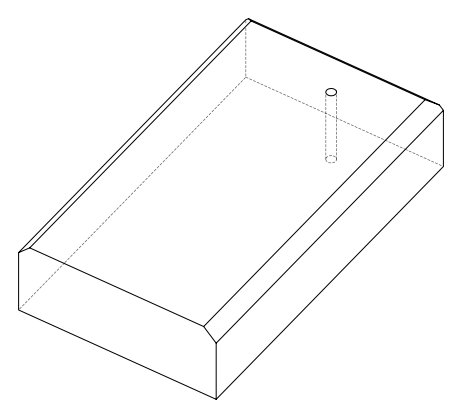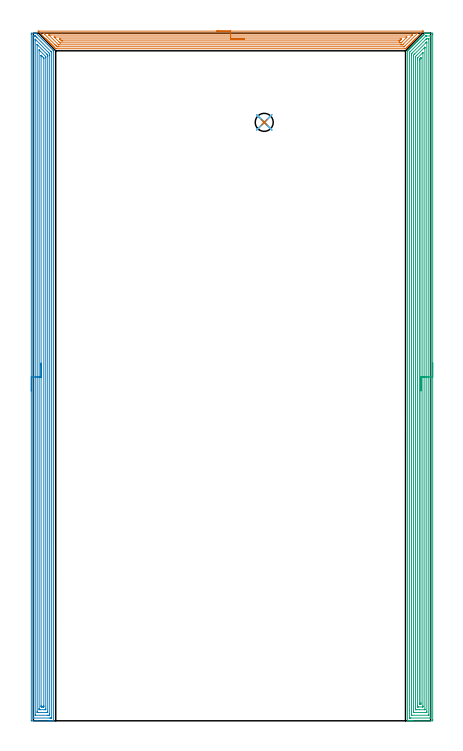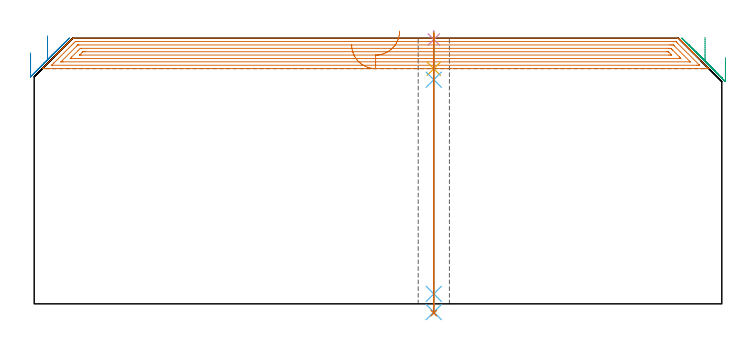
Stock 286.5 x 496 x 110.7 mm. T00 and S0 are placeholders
(PLAN: 7 operations, 4 tool changes, 63.6 min)
(1 AREA_MILL | FG_CHAMFER_SURFACE | UGT0205_001 | 10.85 min | 23007 mm3)
(2 AREA_MILL_1 | FG_CHAMFER_SURFACE_1 | UGT0205_001 | 23.87 min | 63342 mm3)
(3 AREA_MILL_2 | FG_CHAMFER_SURFACE_2 | UGT0205_001 | 27.78 min | 80186 mm3)
(4 SPOT_DRILL | STEP1HOLE | NXT0321_9005460120000 | 0.03 min | 1 mm3)
(5 DRILL_BLIND_HOLE_INTO_CENTER | STEP1HOLE | NXT0301_056 | 0.06 min | 617 mm3)
(6 GUN_DRILL_THROUGH_HOLE | STEP1HOLE | UGT0307_005 | 0.54 min | 5346 mm3)
(7 DRILL_TO_ENLARGE_THROUGH_HOLE | STEP1HOLE | NXT0301_101 | 0.47 min | 8668 mm3)
(TOOL UGT0205_001 | Chamfer Mill 20 x 3 x 45 deg. | D20 FL50 Z2)
(TOOL NXT0321_9005460120000 | NC Spot Drill, 142deg, 12mm, Carbide, Uncoated | D12 PA142 FL30 Z2)
(TOOL NXT0301_056 | Carbide Drill 8.5mm [860.1-0850-026A1-MM 2214] | D8.5 PA140 FL47 Z2)
(TOOL UGT0307_005 | Gun Drill 8.3 mm | D8.3 PA130 FL24 Z1)
(TOOL NXT0301_101 | Carbide Drill 13mm [860.1-1300-104A1-MM 2214] | D13 PA140 FL123 Z2)
(OP 1 AREA_MILL)
G17 G21 G94 G90
T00 M6
G54
G17 G0 G90 X132.25 Y497.4 S1061 M3
G43 Z120.7 H0
Z108.
G94 G1 X132.288 Z107.128 F250.
X132.402 Z106.264
X132.591 Z105.412
X132.853 Z104.58
X133.187 Z103.774
X133.59 Z103.
X134.058 Z102.264
X134.59 Z101.572
X135.179 Z100.929
X135.822 Z100.34
X136.514 Z99.809
X137.25 Z99.34
X138.024 Z98.937
X138.83 Z98.603
X139.662 Z98.341
X140.514 Z98.152
X141.378 Z98.038
X142.25 Z98.
X280.881
X281.096 Y497.398 Z97.998
X281.098 Z97.999
X280.627 Y496.927 Z98.473
X280.534 Y496.833 Z98.565
X280.502 Y496.801 Z98.598
X275.789 Y492.088 Z103.309
X275.745 Y492.044 Z103.355
X275.536 Y491.836 Z103.563
X275.493 Y491.791 Z103.606
X275.447 Y491.747 Z103.652
X275.24 Y491.54 Z103.859
X275.196 Y491.495 Z103.902
X275.15 Y491.449 Z103.949
X274.945 Y491.244 Z104.155
X274.9 Y491.198 Z104.199
X274.853 Y491.152 Z104.247
X274.649 Y490.948 Z104.451
X274.603 Y490.902 Z104.495
X274.555 Y490.855 Z104.544
X274.353 Y490.653 Z104.746
X274.306 Y490.605 Z104.792
X274.258 Y490.558 Z104.841
X274.057 Y490.357 Z105.042
X274.01 Y490.309 Z105.088
X273.961 Y490.26 Z105.139
X273.761 Y490.061 Z105.338
X273.713 Y490.012 Z105.385
X273.663 Y489.963 Z105.436
X273.465 Y489.765 Z105.634
X273.417 Y489.715 Z105.682
X273.366 Y489.666 Z105.733
X273.17 Y489.469 Z105.93
X273.12 Y489.419 Z105.978
X273.069 Y489.368 Z106.031
X272.874 Y489.173 Z106.226
X272.824 Y489.122 Z106.275
X272.771 Y489.071 Z106.328
X272.578 Y488.878 Z106.521
X272.527 Y488.826 Z106.571
X272.474 Y488.774 Z106.625
X272.282 Y488.582 Z106.817
X272.231 Y488.529 Z106.868
X272.177 Y488.476 Z106.923
X271.986 Y488.286 Z107.113
X271.934 Y488.233 Z107.164
X271.879 Y488.179 Z107.22
X271.691 Y487.99 Z107.409
X271.637 Y487.936 Z107.461
X271.582 Y487.882 Z107.517
X271.395 Y487.694 Z107.705
X271.341 Y487.639 Z107.757
X271.285 Y487.584 Z107.815
X271.099 Y487.398 Z108.001
X271.044 Y487.343 Z108.054
X270.988 Y487.287 Z108.112
X270.803 Y487.103 Z108.296
X270.748 Y487.046 Z108.35
X270.69 Y486.99 Z108.409
X270.507 Y486.807 Z108.592
X270.451 Y486.75 Z108.647
X270.393 Y486.692 Z108.707
X270.211 Y486.511 Z108.888
X270.155 Y486.453 Z108.943
X270.096 Y486.395 Z109.004
X269.916 Y486.215 Z109.184
X269.858 Y486.157 Z109.24
X269.798 Y486.098 Z109.301
X269.62 Y485.919 Z109.48
X269.562 Y485.86 Z109.537
X269.501 Y485.801 Z109.598
X269.324 Y485.624 Z109.775
X269.265 Y485.564 Z109.833
X269.204 Y485.503 Z109.896
X269.028 Y485.328 Z110.071
X268.968 Y485.267 Z110.13
X268.511 Y484.81 Z110.588
X268.403 Y484.705 Z110.691
X268.014 Y484.7 Z110.7
X16.485
X16.097 Y484.705 Z110.691
X15.989 Y484.81 Z110.588
X15.532 Y485.267 Z110.13
X15.472 Y485.328 Z110.071
X15.296 Y485.503 Z109.896
X15.235 Y485.564 Z109.833
X15.176 Y485.624 Z109.775
X14.999 Y485.8 Z109.599
X14.938 Y485.86 Z109.537
X14.88 Y485.919 Z109.48
X14.702 Y486.098 Z109.301
X14.642 Y486.157 Z109.24
X14.584 Y486.215 Z109.184
X14.404 Y486.395 Z109.004
X14.345 Y486.453 Z108.943
X14.289 Y486.511 Z108.888
X14.107 Y486.692 Z108.707
X14.049 Y486.75 Z108.647
X13.993 Y486.807 Z108.592
X13.81 Y486.99 Z108.409
X13.752 Y487.046 Z108.35
X13.697 Y487.103 Z108.296
X13.512 Y487.287 Z108.112
X13.456 Y487.343 Z108.054
X13.401 Y487.399 Z108.
X13.215 Y487.584 Z107.815
X13.159 Y487.639 Z107.757
X13.105 Y487.694 Z107.705
X12.918 Y487.882 Z107.517
X12.863 Y487.936 Z107.461
X12.809 Y487.99 Z107.409
X12.621 Y488.179 Z107.22
X12.566 Y488.233 Z107.164
X12.514 Y488.286 Z107.113
X12.323 Y488.476 Z106.923
X12.269 Y488.529 Z106.868
X12.218 Y488.582 Z106.817
X12.026 Y488.774 Z106.625
X11.973 Y488.826 Z106.571
X11.922 Y488.878 Z106.521
X11.729 Y489.071 Z106.328
X11.676 Y489.122 Z106.275
X11.626 Y489.173 Z106.226
X11.431 Y489.368 Z106.031
X11.38 Y489.419 Z105.978
X11.33 Y489.469 Z105.93
X11.134 Y489.666 Z105.733
X11.083 Y489.715 Z105.682
X11.034 Y489.765 Z105.634
X10.837 Y489.963 Z105.436
X10.787 Y490.012 Z105.385
X10.739 Y490.061 Z105.338
X10.539 Y490.26 Z105.139
X10.49 Y490.309 Z105.088
X10.443 Y490.357 Z105.042
X10.242 Y490.557 Z104.842
X10.193 Y490.605 Z104.792
X10.147 Y490.653 Z104.746
X9.945 Y490.855 Z104.544
X9.897 Y490.902 Z104.495
X9.851 Y490.948 Z104.451
X9.647 Y491.152 Z104.247
X9.6 Y491.198 Z104.199
X9.555 Y491.244 Z104.155
X9.35 Y491.449 Z103.95
X9.304 Y491.495 Z103.902
X9.259 Y491.54 Z103.859
X9.053 Y491.747 Z103.652
X9.007 Y491.791 Z103.606
X8.964 Y491.836 Z103.563
X8.755 Y492.044 Z103.355
X8.711 Y492.088 Z103.309
X3.966 Y496.833 Z98.565
X3.873 Y496.927 Z98.473
X3.701 Y497.099 Z98.301
X3.402 Y497.398 Z97.999
X3.404
X3.62 Y497.4 Z98.
X142.25
Y495.986 Z99.414
X276.042
X276.895 Y495.982 Z99.418
X276.934 Y495.979 Z99.421
X277.182 Y495.943 Z99.457
X277.061 Y495.816 Z99.584
X276.934 Y495.685 Z99.715
X268.014 Y486.764 Z108.636
X267.709 Y486.461 Z108.939
X267.4 Y486.157 Z109.243
X267.369 Y486.131 Z109.269
X267.347 Y486.121 Z109.279
X267.292 Y486.118 Z109.282
X267.208 Y486.115 Z109.285
X18.27 Y486.114 Z109.286
X17.417 Y486.118 Z109.282
X17.378 Y486.121 Z109.279
X17.105 Y486.157 Z109.243
X16.486 Y486.766 Z108.634
X16.204 Y487.046 Z108.354
X15.594 Y487.656 Z107.744
X8.196 Y495.054 Z100.346
X7.566 Y495.685 Z99.715
X7.314 Y495.943 Z99.457
X7.287 Y495.974 Z99.426
X7.397 Y495.981 Z99.419
X7.481 Y495.984 Z99.416
X7.524 Y495.985 Z99.415
X7.566 Y495.986 Z99.414
X142.25
Y494.572 Z100.828
X272.958 Y494.571 Z100.829
X273.115 Y494.57 Z100.83
X273.366 Y494.568 Z100.832
Y494.566 Z100.834
X266.736 Y487.936 Z107.464
X266.482 Y487.685 Z107.715
X266.395 Y487.601 Z107.799
X266.327 Y487.538 Z107.862
X266.23 Y487.535 Z107.865
X265.745 Y487.53 Z107.87
X265.339 Y487.529 Z107.871
X264.855 Y487.528 Z107.872
X18.678 Y487.529 Z107.871
X18.27 Y487.531 Z107.869
X18.212 Y487.533 Z107.867
X18.18 Y487.535 Z107.865
X18.15 Y487.561 Z107.839
X18.02 Y487.685 Z107.715
X17.764 Y487.936 Z107.464
X11.134 Y494.566 Z100.834
Y494.57 Z100.83
X11.618 Y494.571 Z100.829
X12.026
X142.25 Y494.572 Z100.828
Y493.157 Z102.243
X268.906
X269.025 Y493.156 Z102.244
X269.46 Y493.151 Z102.249
X269.26 Y492.921 Z102.479
X269.099 Y492.754 Z102.646
X268.906 Y492.555 Z102.845
X266.067 Y489.715 Z105.685
X265.701 Y489.354 Z106.046
X265.339 Y488.997 Z106.403
X265.275 Y488.949 Z106.451
X265.216 Y488.948 Z106.452
X264.447 Y488.943 Z106.457
X264.329
X19.549
X19.355 Y488.945 Z106.455
X19.259 Y488.947 Z106.453
X19.215 Y488.95 Z106.45
X19.161 Y488.995 Z106.405
X18.434 Y489.715 Z105.685
X18.27 Y489.879 Z105.521
X15.594 Y492.556 Z102.844
X15.034 Y493.125 Z102.275
X15.01 Y493.151 Z102.249
X15.032 Y493.153 Z102.247
X15.112 Y493.155 Z102.245
X15.272 Y493.157 Z102.243
X15.594
X142.25
Y491.743 Z103.657
X264.447
X265.091 Y491.742 Z103.658
X265.339 Y491.74 Z103.66
X265.571 Y491.736 Z103.664
X265.39 Y491.495 Z103.905
X265.367 Y491.467 Z103.933
X265.339 Y491.437 Z103.963
X264.447 Y490.545 Z104.855
X264.273 Y490.383 Z105.017
X264.241 Y490.364 Z105.036
X264.205 Y490.361 Z105.039
X264.125 Y490.359 Z105.042
X263.803 Y490.357 Z105.043
X263.555
X21.194
X20.945 Y490.358 Z105.042
X20.295 Y490.364 Z105.036
X20.243 Y490.368 Z105.032
X20.117 Y490.485 Z104.915
X20.053 Y490.545 Z104.855
X19.046 Y491.553 Z103.847
X18.934 Y491.67 Z103.73
X18.872 Y491.739 Z103.661
X18.879 Y491.74 Z103.66
X18.914 Y491.742 Z103.658
X19.161 Y491.743 Z103.657
X19.805
X142.25
X143.122 Z103.695
X143.986 Z103.809
X144.838 Z103.998
X145.67 Z104.26
X146.476 Z104.594
X147.25 Z104.997
X147.986 Z105.465
X148.678 Z105.996
X149.321 Z106.586
X149.91 Z107.229
X150.442 Z107.921
X150.91 Z108.657
X151.313 Z109.431
X151.647 Z110.237
X151.909 Z111.069
X152.098 Z111.92
X152.212 Z112.785
X152.25 Z113.657
G0 Z120.7
M5
M2
(OP 2 AREA_MILL_1)
G17 G21 G94 G90
T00 M6
G54
G17 G0 G90 X-1.5 Y237.95 S1061 M3
G43 Z120.7 H0
Z104.6
G94 G1 Y237.988 Z103.728 F250.
Y238.102 Z102.864
Y238.291 Z102.012
Y238.553 Z101.18
Y238.887 Z100.374
Y239.29 Z99.6
Y239.758 Z98.864
Y240.29 Z98.172
Y240.879 Z97.529
Y241.522 Z96.94
Y242.214 Z96.408
Y242.95 Z95.94
Y243.724 Z95.537
Y244.53 Z95.203
Y245.362 Z94.941
Y246.214 Z94.752
Y247.078 Z94.638
Y247.95 Z94.6
Y495.288
X-1.498 Y495.475 Z94.602
X-1.491 Y495.898 Z94.605
X-1.31 Y495.9 Z94.787
X0.79 Z96.884
X1.626 Z97.726
X1.676 Z97.775
X1.893 Y495.899 Z97.991
X1.917 Y495.883 Z98.016
X14.159 Y483.641 Z110.258
X14.528 Y483.272 Z110.627
X14.594 Y483.195 Z110.692
X14.6 Y482.787 Z110.7
Y0.165
X14.597 Y0.01 Z110.688
X14.574 Y0.008 Z110.665
X14.216 Y0. Z110.316
X13.853 Z109.953
X13.196 Z109.291
X11.982 Z108.079
X11.424 Z107.518
X2.589 Z98.687
X-1.207 Z94.891
X-1.262 Y0.001 Z94.835
X-1.492 Y0.01 Z94.606
X-1.499 Y0.24 Z94.599
Y0.27
X-1.5 Y247.95 Z94.6
X-0.086 Z96.014
Y493.492
X-0.084 Y493.723 Z96.016
X-0.081 Y493.833 Z96.019
X-0.079 Y493.879 Z96.021
X0.001 Y493.89 Z96.101
X0.397 Y493.898 Z96.497
X0.79 Y493.899 Z96.89
X1.282 Z97.382
X1.38 Y493.895 Z97.48
X1.428 Y493.89 Z97.528
X1.456 Y493.883 Z97.556
X1.504 Y493.838 Z97.604
X1.676 Y493.672 Z97.776
X1.848 Y493.502 Z97.948
X2.562 Y492.788 Z98.662
X12.563 Y482.787 Z108.663
X12.819 Y482.529 Z108.919
X12.992 Y482.353 Z109.092
X13.129 Y482.209 Z109.229
X13.179 Y482.148 Z109.279
X13.186 Y481.894 Z109.286
Y2.408
X13.184 Y2.177 Z109.284
X13.181 Y2.067 Z109.281
X13.179 Y2.021 Z109.279
X13.099 Y2.01 Z109.199
X12.702 Y2.002 Z108.802
X12.31 Y2.001 Z108.41
X11.819 Y2. Z107.919
X0.298 Z96.398
X0.049 Y2.003 Z96.149
X-0.055 Y2.007 Z96.045
X-0.073 Y2.009 Z96.027
X-0.079 Y2.021 Z96.021
X-0.082 Y2.07 Z96.018
X-0.084 Y2.176 Z96.016
X-0.086 Y2.387 Z96.014
Y247.95
X1.328 Z97.428
X1.329 Y490.823 Z97.429
X1.33 Y491.172 Z97.43
X1.334 Y491.523 Z97.434
X1.335 Y491.552 Z97.435
X1.365 Y491.526 Z97.465
X1.437 Y491.46 Z97.537
X1.543 Y491.357 Z97.643
X1.676 Y491.225 Z97.776
X11.006 Y481.894 Z107.106
X11.424 Y481.472 Z107.524
X11.657 Y481.232 Z107.757
X11.765 Y481.113 Z107.865
X11.766 Y481.001 Z107.866
X11.77 Y480.653 Z107.87
X11.771 Y480.108 Z107.871
Y479.758
Y5.077
X11.77 Y4.727 Z107.87
X11.766 Y4.184 Z107.866
X11.764 Y4.018 Z107.864
X11.601 Y4.006 Z107.701
X11.424 Y4.003 Z107.524
X10.72 Y4. Z106.82
X10.538 Z106.638
X1.676 Y4.001 Z97.776
X1.494 Y4.003 Z97.594
X1.373 Y4.007 Z97.473
X1.335 Y4.01 Z97.435
X1.333 Y4.026 Z97.433
X1.331 Y4.067 Z97.431
X1.329 Y4.184 Z97.429
X1.328 Y247.95 Z97.428
X2.743 Z98.843
Y487.501
X2.744 Y487.626 Z98.844
X2.746 Y487.687 Z98.846
X2.748 Y487.692 Z98.848
X2.751 Z98.851
X2.776 Y487.67 Z98.876
X3.199 Y487.252 Z99.299
X9.652 Y480.798 Z105.752
X10.336 Y480.108 Z106.436
X10.35 Y480.018 Z106.45
X10.353 Y479.93 Z106.453
X10.356 Y479.753 Z106.456
X10.357 Y479.398 Z106.457
Y479.216
Y6.862
X10.353 Y6.156 Z106.453
X10.35 Y6.051 Z106.45
X10.342 Y6.01 Z106.442
X10.293 Y6.008 Z106.393
X10.079 Y6.004 Z106.179
X9.652 Y6. Z105.752
X9.621 Z105.721
X3.418 Z99.518
X3.011 Y6.003 Z99.111
X2.808 Y6.007 Z98.908
X2.759 Y6.01 Z98.859
X2.749 Y6.017 Z98.849
X2.747 Y6.034 Z98.847
X2.745 Y6.099 Z98.845
X2.743 Y6.68 Z98.843
Y6.862
Y247.95
X4.157 Z100.257
Y483.68
X4.158 Y483.773 Z100.258
X4.159 Y483.786 Z100.259
X4.162 Y483.81 Z100.262
X4.321 Y483.68 Z100.421
X8.785 Y479.216 Z104.885
X8.936 Y479.044 Z105.036
X8.942 Y478.323 Z105.042
X8.943 Y478.144 Z105.043
X8.942 Y8.648 Z105.042
X8.941 Y8.471 Z105.041
X8.936 Y8.291 Z105.036
X8.92 Y8.01 Z105.02
X8.765 Y8.005 Z104.865
X8.522 Y8.001 Z104.622
X7.879 Y8. Z103.979
X4.978 Z101.078
X4.335 Y8.002 Z100.435
X4.243 Y8.005 Z100.343
X4.187 Y8.01 Z100.287
X4.164 Y8.017 Z100.264
X4.162 Y8.111 Z100.262
X4.158 Y8.469 Z100.258
X4.157 Y8.648 Z100.257
Y8.827
Y247.95
X5.571 Z101.671
Y479.216
X5.572 Y479.755 Z101.672
X5.574 Y479.935 Z101.674
X5.576 Y479.963 Z101.676
X5.577 Y479.964 Z101.677
X5.61 Y479.934 Z101.71
X5.73 Y479.82 Z101.83
X6.337 Y479.216 Z102.437
X6.993 Y478.559 Z103.093
X7.228 Y478.323 Z103.328
X7.466 Y478.074 Z103.566
X7.522 Y478.014 Z103.622
X7.524 Y477.984 Z103.624
X7.527 Y477.918 Z103.627
X7.528 Y477.783 Z103.628
X7.529 Y10.787 Z103.629
X7.528 Y10.434 Z103.628
X7.525 Y10.164 Z103.625
X7.522 Y10.031 Z103.622
X7.518 Y10.01 Z103.618
X7.485 Y10.006 Z103.585
X7.422 Y10.002 Z103.522
X6.993 Y10. Z103.093
X6.538 Z102.638
X6.107 Y10.001 Z102.207
X5.647 Y10.004 Z101.747
X5.586 Y10.01 Z101.686
X5.578 Y10.074 Z101.678
X5.575 Y10.434 Z101.675
X5.572 Y10.973 Z101.672
X5.571 Y247.95 Z101.671
Y248.822 Z101.709
Y249.686 Z101.823
Y250.538 Z102.012
Y251.37 Z102.274
Y252.176 Z102.608
Y252.95 Z103.011
Y253.686 Z103.48
Y254.378 Z104.011
Y255.021 Z104.6
Y255.61 Z105.243
Y256.142 Z105.935
Y256.61 Z106.671
Y257.013 Z107.445
Y257.347 Z108.251
Y257.609 Z109.083
Y257.798 Z109.935
Y257.912 Z110.8
Y257.95 Z111.671
G0 Z120.7
M5
M2
(OP 3 AREA_MILL_2)
G17 G21 G94 G90
T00 M6
G54
G17 G0 G90 X288. Y257.95 S1061 M3
G43 Z120.7 H0
Z102.6
G94 G1 Y257.912 Z101.728 F250.
Y257.798 Z100.864
Y257.609 Z100.012
Y257.347 Z99.18
Y257.013 Z98.374
Y256.61 Z97.6
Y256.142 Z96.864
Y255.61 Z96.172
Y255.021 Z95.529
Y254.378 Z94.94
Y253.686 Z94.409
Y252.95 Z93.94
Y252.176 Z93.537
Y251.37 Z93.203
Y250.538 Z92.941
Y249.687 Z92.752
Y248.822 Z92.638
Y247.95 Z92.6
Y0.612
X287.996 Y0.302 Z92.602
X287.992 Y0.01 Z92.606
X287.695 Y0. Z92.902
X273.769 Z106.826
X273.158 Z107.436
X272.598 Z107.999
X272.267 Z108.329
X271.707 Z108.89
X271.376 Z109.219
X270.716 Z109.884
X270.334 Z110.265
X269.952 Z110.639
X269.908 Z110.683
X269.903 Y0.006 Z110.688
X269.9 Y0.166 Z110.7
Y482.787
X269.906 Y483.202 Z110.692
X269.987 Y483.288 Z110.611
X270.485 Y483.787 Z110.111
X270.931 Y484.231 Z109.669
X271.376 Y484.678 Z109.22
X271.822 Y485.122 Z108.778
X272.267 Y485.569 Z108.329
X272.713 Y486.013 Z107.886
X273.158 Y486.46 Z107.438
X273.604 Y486.904 Z106.995
X274.049 Y487.351 Z106.547
X274.495 Y487.795 Z106.104
X274.94 Y488.242 Z105.656
X275.386 Y488.686 Z105.213
X275.831 Y489.133 Z104.765
X276.277 Y489.577 Z104.322
X276.722 Y490.024 Z103.874
X276.928 Y490.228 Z103.671
X276.996 Y490.296 Z103.604
X277.613 Y490.915 Z102.983
X277.821 Y491.121 Z102.778
X277.881 Y491.181 Z102.718
X278.504 Y491.806 Z102.092
X278.714 Y492.014 Z101.885
X278.767 Y492.067 Z101.833
X279.395 Y492.697 Z101.201
X279.607 Y492.907 Z100.993
X279.652 Y492.952 Z100.948
X280.287 Y493.588 Z100.31
X280.5 Y493.8 Z100.1
X280.537 Y493.837 Z100.063
X281.178 Y494.479 Z99.419
X281.423 Y494.723 Z99.177
X282.069 Y495.37 Z98.528
X282.308 Y495.608 Z98.292
X282.514 Y495.815 Z98.085
X282.585 Y495.883 Z98.014
X282.607 Y495.9 Z97.991
X282.96 Z97.639
X283.01 Z97.59
X283.851 Z96.744
X285.072 Z95.525
X285.633 Z94.961
X287.134 Z93.461
X287.415 Y495.898 Z93.181
X287.991 Y495.893 Z92.605
X287.993 Y495.867 Z92.604
X287.998 Y495.288 Z92.602
X288. Y494.701 Z92.6
Y247.95
X286.586 Z94.014
X286.585 Y2.336 Z94.015
X286.584 Y2.273 Z94.016
X286.579 Y2.15 Z94.021
X286.567 Y2.01 Z94.033
X286.524 Y2.008 Z94.076
X286.028 Y2.001 Z94.572
X272.267 Y2. Z108.333
X271.772 Y2.002 Z108.828
X271.376 Y2.008 Z109.224
X271.326 Y2.01 Z109.274
X271.319 Y2.211 Z109.281
X271.315 Y2.336 Z109.285
Y2.398
X271.314 Y2.46 Z109.286
X271.315 Y481.956 Z109.285
X271.317 Y482.019 Z109.283
X271.321 Y482.139 Z109.279
X271.376 Y482.214 Z109.224
X271.659 Y482.504 Z108.941
X271.937 Y482.787 Z108.663
X282.806 Y493.656 Z97.794
X282.96 Y493.806 Z97.64
X283.027 Y493.868 Z97.573
X283.054 Y493.89 Z97.546
X283.083 Y493.893 Z97.517
X283.207 Y493.897 Z97.393
X283.454 Y493.9 Z97.146
X286.128 Y493.899 Z94.472
X286.524 Y493.892 Z94.076
X286.573 Y493.89 Z94.027
X286.581 Y493.689 Z94.019
X286.585 Y493.564 Z94.015
Y493.502
X286.586 Y493.44 Z94.014
Y247.95
X285.171 Z95.429
Y4.646
X285.169 Y4.184 Z95.431
X285.167 Y4.076 Z95.433
X285.165 Y4.026 Z95.435
X285.157 Y4.01 Z95.443
X285.108 Y4.007 Z95.492
X284.924 Y4.001 Z95.676
X272.975 Z107.625
X272.853 Y4.003 Z107.747
X272.756 Y4.008 Z107.844
X272.734 Y4.011 Z107.866
X272.732 Y4.017 Z107.868
X272.73 Y4.04 Z107.87
X272.729 Y4.184 Z107.871
Y480.108
X272.73 Y480.538 Z107.87
X272.734 Y481.001 Z107.866
X272.735 Y481.105 Z107.865
X272.791 Y481.18 Z107.809
X272.884 Y481.277 Z107.716
X273.158 Y481.558 Z107.442
X283.138 Y491.538 Z97.462
X283.319 Y491.716 Z97.281
X283.496 Y491.885 Z97.104
X283.672 Y491.896 Z96.928
X283.851 Y491.898 Z96.749
X284.925 Y491.899 Z95.675
X285.047 Y491.897 Z95.553
X285.144 Y491.892 Z95.456
X285.166 Y491.889 Z95.434
X285.168 Y491.883 Z95.432
X285.17 Y491.86 Z95.43
X285.171 Y491.716 Z95.429
Y247.95
X283.757 Z96.843
Y6.862
X283.752 Y6.068 Z96.848
X283.751 Y6.018 Z96.849
X283.712 Y6.01 Z96.888
X283.605 Y6.006 Z96.995
X283.39 Y6.002 Z97.21
X282.96 Y6. Z97.64
X274.91 Z105.69
X274.497 Y6.002 Z106.103
X274.291 Y6.006 Z106.309
X274.188 Y6.01 Z106.412
X274.149 Y6.016 Z106.451
X274.143 Y6.862 Z106.457
Y479.216
X274.149 Y480.009 Z106.451
X274.164 Y480.108 Z106.436
X274.995 Y480.947 Z105.605
X283.087 Y489.038 Z97.513
X283.309 Y489.255 Z97.291
X283.475 Y489.414 Z97.125
X283.75 Y489.656 Z96.85
X283.756 Y489.132 Z96.844
X283.757 Y489.038 Z96.843
Y247.95
X282.343 Z98.257
Y8.374
X282.34 Y8.098 Z98.26
X282.338 Y8.021 Z98.262
X282.335 Y8.009 Z98.265
X282.33 Y8.005 Z98.27
X282.311 Y8.002 Z98.289
X282.23 Y8.001 Z98.37
X282.069 Y8. Z98.531
X278.26 Z102.34
X276.478 Z104.122
X275.831 Y8.003 Z104.769
X275.581 Y8.006 Z105.019
X275.563 Y8.017 Z105.037
X275.561 Y8.026 Z105.039
X275.558 Y8.648 Z105.042
X275.557 Y8.923 Z105.043
Y478.323
X275.558 Y478.596 Z105.042
X275.563 Y478.906 Z105.037
X275.566 Y479.055 Z105.034
X275.716 Y479.216 Z104.884
X276.219 Y479.72 Z104.381
X282.121 Y485.622 Z98.479
X282.226 Y485.724 Z98.374
X282.296 Y485.789 Z98.304
X282.338 Y485.826 Z98.262
X282.339 Y485.818 Z98.261
X282.341 Y485.741 Z98.259
X282.343 Y485.466 Z98.257
Y485.191
Y247.95
X280.929 Z99.671
Y10.684
X280.927 Y10.434 Z99.673
X280.924 Y10.113 Z99.676
X280.922 Y10.035 Z99.678
X280.912 Y10.01 Z99.688
X280.864 Y10.007 Z99.736
X280.718 Y10.002 Z99.882
X278.047 Y10. Z102.553
X277.613 Y10.001 Z102.987
X277.153 Y10.003 Z103.447
X277.007 Y10.01 Z103.593
X276.978 Y10.013 Z103.622
X276.976 Y10.065 Z103.624
X276.973 Y10.183 Z103.627
X276.972 Y10.434 Z103.628
X276.971 Y11.078 Z103.629
Y477.43
X276.972 Y477.752 Z103.628
X276.975 Y477.912 Z103.625
X276.978 Y477.991 Z103.622
X276.983 Y478.023 Z103.617
X277.001 Y478.044 Z103.599
X277.271 Y478.323 Z103.329
X280.565 Y481.616 Z100.035
X280.847 Y481.894 Z99.753
X280.869 Y481.91 Z99.731
X280.922 Y481.894 Z99.678
X280.925 Y481.628 Z99.675
X280.928 Y481.251 Z99.672
X280.929 Y247.95 Z99.671
X279.515 Z101.085
X279.514 Y12.994 Z101.086
X279.51 Y12.22 Z101.09
X279.508 Y12.107 Z101.092
X279.499 Y12.01 Z101.101
X279.395 Y12.008 Z101.205
X278.723 Y12.001 Z101.877
X278.504 Z102.096
X278.431 Y12.003 Z102.169
X278.406 Y12.006 Z102.194
X278.395 Y12.009 Z102.205
X278.392 Y12.023 Z102.208
X278.389 Y12.101 Z102.211
X278.386 Y12.22 Z102.214
Y476.537
X278.387 Y476.655 Z102.213
X278.39 Y476.775 Z102.21
X278.398 Y476.988 Z102.202
X278.504 Y477.101 Z102.096
X278.666 Y477.267 Z101.934
X278.827 Y477.43 Z101.773
X279.112 Y477.714 Z101.488
X279.395 Y477.997 Z101.205
X279.491 Y478.09 Z101.109
X279.507 Y478.104 Z101.093
X279.508 Z101.092
X279.51 Y478.074 Z101.09
X279.513 Y477.947 Z101.087
X279.514 Y477.788 Z101.086
X279.515 Y477.549 Z101.085
Y247.95
Y247.078 Z101.123
Y246.214 Z101.237
Y245.362 Z101.426
Y244.53 Z101.688
Y243.724 Z102.022
Y242.95 Z102.425
Y242.214 Z102.894
Y241.522 Z103.425
Y240.879 Z104.014
Y240.29 Z104.658
Y239.759 Z105.35
Y239.29 Z106.085
Y238.887 Z106.859
Y238.553 Z107.665
Y238.291 Z108.497
Y238.102 Z109.349
Y237.988 Z110.214
Y237.95 Z111.085
G0 Z120.7
M5
M2
(OP 4 SPOT_DRILL)
G17 G21 G94 G90
T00 M6
G54
G17 G0 G90 X166.5 Y431.6 S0 M3
G43 Z120.7 H0
G94 G81 G98 Z110.14 F250. R113.7
G80
M5
M2
(OP 5 DRILL_BLIND_HOLE_INTO_CENTER)
G17 G21 G94 G90
T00 M6
G54
G17 G0 G90 X166.5 Y431.6 S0 M3
G43 Z120.7 H1
G94 G81 G98 Z97.95 F250. R112.7
G80
M5
M2
(OP 6 GUN_DRILL_THROUGH_HOLE)
G17 G21 G94 G90
T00 M6
G54
G17 G0 G90 X166.5 Y431.6 M8
G43 Z120.7 H0
Z107.748
S716 M3
G94 G1 Z93.375 F125. M26
G4 X.084
Z4.15 F250.
G4 X.084
Z-3.435 F125.
G4 X.084
M5
M9
G0 Z107.748
Z120.7
M2
(OP 7 DRILL_TO_ENLARGE_THROUGH_HOLE)
G17 G21 G94 G90
T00 M6
G54
G17 G0 G90 X166.5 Y431.6 S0 M3
G43 Z120.7 H1
G94 G73 G98 Z-3.866 F250. Q12.73 R112.7
G80
M5
M2
